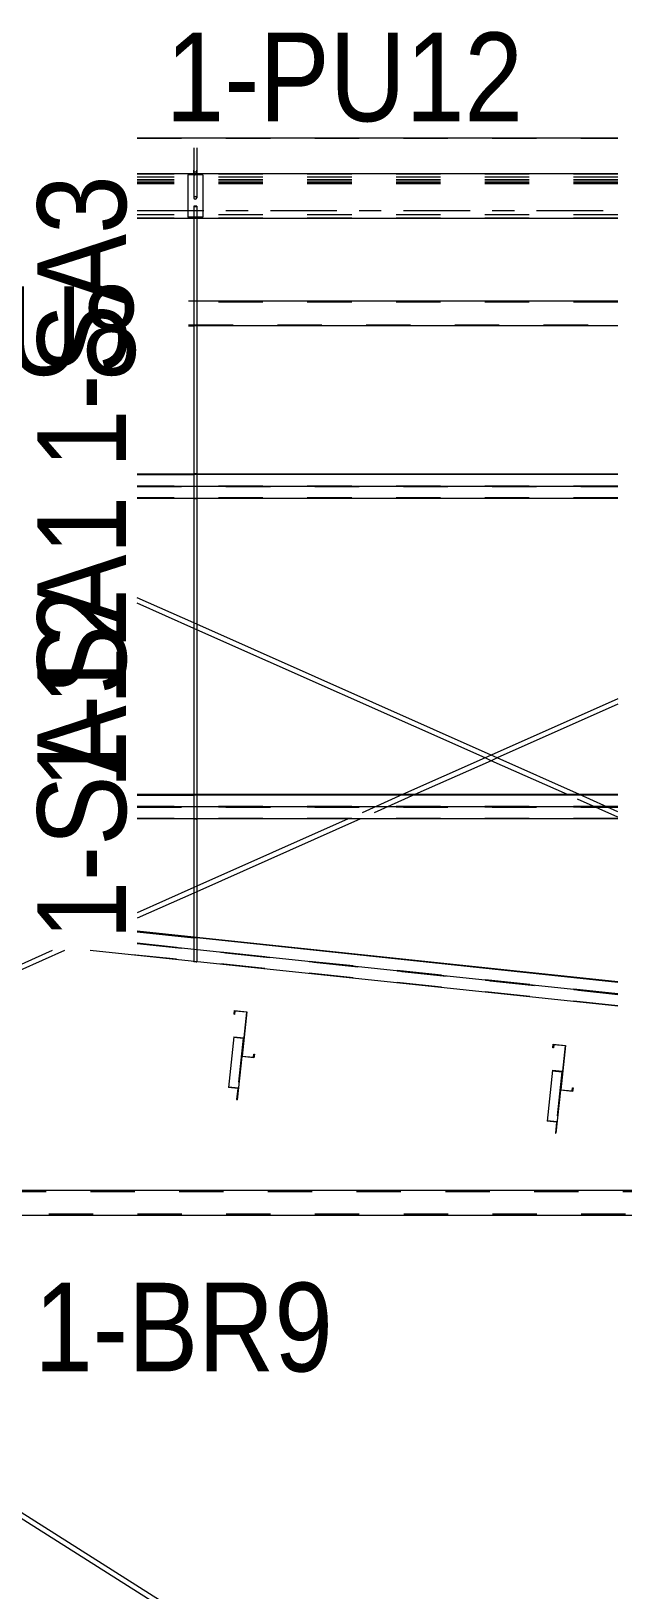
# Model space of a CAD drawing. Header units: millimetres. Extents: x -49 to 1122, y -181 to 639.
# Drawn here: x 923.1 to 949.8, y 498.1 to 568.3 of the extents above; entities that cross this region are included whole.
import ezdxf

# ---------------------------------------------------------------- set-up
doc = ezdxf.new("R2010")
doc.units = ezdxf.units.MM
for name, pattern in [('XKITLINE00', [0]), ('XKITLINE02', [4, 2, -2]), ('XKITLINE03', [6, 3, -1, 1, -1])]:
    doc.linetypes.add(name, pattern=pattern)
for name, color, linetype, lineweight in [('Part', 2, 'Continuous', 0), ('PartMark', 7, 'Continuous', 0), ('S-grid', 1, 'Continuous', 0)]:
    doc.layers.add(name, color=color, linetype=linetype, lineweight=lineweight)
doc.styles.add('ARIAL', font='ARIAL.TTF')

# ---------------------------------------------------------------- blocks, each defined once
blk = doc.blocks.new('*A297')
at = {"layer": 'Part'}
blk.add_hatch(color=3, dxfattribs=at).paths.add_polyline_path([(947.492, 520.538), (947.507, 520.683), (947.527, 520.681), (947.509, 520.516), (946.957, 520.574), (947.167, 522.565), (946.654, 522.619), (946.639, 522.473), (946.619, 522.475), (946.636, 522.641), (947.189, 522.583), (946.979, 520.592)], flags=17)
blk = doc.blocks.new('*A298')
at = {"layer": 'Part'}
blk.add_hatch(color=3, dxfattribs=at).paths.add_polyline_path([(933.127, 522.053), (933.142, 522.199), (933.162, 522.196), (933.145, 522.031), (932.592, 522.089), (932.802, 524.08), (932.289, 524.134), (932.274, 523.988), (932.254, 523.99), (932.272, 524.156), (932.824, 524.098), (932.614, 522.107)], flags=17)
blk = doc.blocks.new('*A419')
at = {"layer": 'Part'}
blk.add_hatch(color=3, dxfattribs=at).paths.add_polyline_path([(931.998, 520.696), (932.001, 520.723), (932.443, 520.676), (932.387, 520.141), (932.365, 520.143), (932.418, 520.652)], flags=17)
blk = doc.blocks.new('*A421')
at = {"layer": 'Part'}
blk.add_hatch(color=3, dxfattribs=at).paths.add_polyline_path([(946.363, 519.181), (946.366, 519.207), (946.808, 519.161), (946.751, 518.626), (946.729, 518.628), (946.783, 519.136)], flags=17)
blk = doc.blocks.new('*A1700')
at = {"layer": 'S-grid', "color": 1, "linetype": 'XKITLINE03', "lineweight": 0}
blk.add_line((927.883, 560.222), (949.55, 560.222), dxfattribs=at)
blk = doc.blocks.new('*A1703')
at = {"layer": 'S-grid', "color": 1, "linetype": 'XKITLINE03', "lineweight": 0}
blk.add_line((927.883, 560.222), (949.55, 560.222), dxfattribs=at)
blk = doc.blocks.new('*A1733')
at = {"layer": 'Part', "color": 2, "linetype": 'XKITLINE00', "lineweight": 0}
for p, q in [((946.619, 522.475), (946.636, 522.641)), ((946.636, 522.641), (947.189, 522.583)), ((946.639, 522.473), (946.619, 522.475)), ((946.654, 522.619), (946.639, 522.473)), ((947.167, 522.565), (946.654, 522.619)), ((947.167, 522.565), (946.957, 520.574)), ((947.189, 522.583), (946.979, 520.592)), ((947.509, 520.516), (946.957, 520.574)), ((946.979, 520.592), (947.492, 520.538)), ((947.492, 520.538), (947.507, 520.683)), ((947.507, 520.683), (947.527, 520.681)), ((947.527, 520.681), (947.509, 520.516))]:
    blk.add_line(p, q, dxfattribs=at)
blk = doc.blocks.new('*A1734')
at = {"layer": 'Part', "color": 2, "linetype": 'XKITLINE00', "lineweight": 0}
for p, q in [((932.254, 523.99), (932.272, 524.156)), ((932.272, 524.156), (932.824, 524.098)), ((932.289, 524.134), (932.274, 523.988)), ((932.802, 524.08), (932.289, 524.134)), ((932.802, 524.08), (932.592, 522.089)), ((932.824, 524.098), (932.614, 522.107)), ((932.274, 523.988), (932.254, 523.99)), ((933.145, 522.031), (932.592, 522.089)), ((932.614, 522.107), (933.127, 522.053)), ((933.127, 522.053), (933.142, 522.199)), ((933.142, 522.199), (933.162, 522.196)), ((933.162, 522.196), (933.145, 522.031))]:
    blk.add_line(p, q, dxfattribs=at)
blk = doc.blocks.new('*A2354')
at = {"layer": 'Part', "color": 2, "linetype": 'XKITLINE00', "lineweight": 0}
for p, q in [((930.433, 527.463), (927.883, 527.732)), ((927.883, 527.712), (930.433, 527.443)), ((949.55, 524.35), (925.762, 526.859)), ((927.883, 527.194), (949.55, 524.909)), ((949.55, 525.447), (930.567, 527.449)), ((949.55, 525.427), (930.567, 527.429))]:
    blk.add_line(p, q, dxfattribs=at)
at = {"layer": 'Part', "color": 7, "linetype": 'XKITLINE02', "lineweight": 0}
for p, q in [((949.55, 524.37), (925.953, 526.859)), ((949.55, 524.909), (927.883, 527.194)), ((927.883, 527.174), (949.55, 524.889)), ((949.55, 524.889), (927.883, 527.174)), ((930.567, 527.449), (930.433, 527.463)), ((930.567, 527.429), (930.433, 527.443))]:
    blk.add_line(p, q, dxfattribs=at)
blk = doc.blocks.new('*A2356')
at = {"layer": 'Part', "color": 2, "linetype": 'XKITLINE00', "lineweight": 0}
for p, q in [((943.833, 488.145), (904.944, 512.721)), ((943.625, 488.014), (904.944, 512.458))]:
    blk.add_line(p, q, dxfattribs=at)
blk = doc.blocks.new('*A2357')
at = {"layer": 'Part', "color": 2, "linetype": 'XKITLINE00', "lineweight": 0}
blk.add_line((927.883, 563.492), (949.55, 563.492), dxfattribs=at)
at = {"layer": 'Part', "color": 7, "linetype": 'XKITLINE02', "lineweight": 0}
for p, q in [((927.883, 563.474), (949.55, 563.474)), ((949.55, 561.592), (927.883, 561.592)), ((949.55, 561.59), (927.883, 561.59)), ((949.55, 561.501), (927.883, 561.501)), ((949.55, 561.483), (927.883, 561.483)), ((949.55, 561.446), (927.883, 561.446)), ((949.55, 561.424), (927.883, 561.424))]:
    blk.add_line(p, q, dxfattribs=at)
blk = doc.blocks.new('*A2358')
at = {"layer": 'Part', "color": 2, "linetype": 'XKITLINE00', "lineweight": 0}
for p, q in [((930.433, 533.889), (927.883, 533.889)), ((949.55, 533.889), (930.567, 533.889)), ((927.883, 533.869), (930.433, 533.869)), ((927.883, 533.353), (949.55, 533.353)), ((949.55, 533.869), (930.567, 533.869)), ((949.55, 532.798), (927.883, 532.798))]:
    blk.add_line(p, q, dxfattribs=at)
at = {"layer": 'Part', "color": 7, "linetype": 'XKITLINE02', "lineweight": 0}
for p, q in [((949.55, 533.889), (930.433, 533.889)), ((930.567, 533.889), (930.433, 533.889)), ((949.55, 533.353), (927.883, 533.353)), ((927.883, 533.333), (949.55, 533.333)), ((949.55, 533.333), (927.883, 533.333)), ((930.567, 533.869), (930.433, 533.869)), ((949.55, 532.818), (927.883, 532.818))]:
    blk.add_line(p, q, dxfattribs=at)
blk = doc.blocks.new('*A2359')
at = {"layer": 'Part', "color": 2, "linetype": 'XKITLINE00', "lineweight": 0}
for p, q in [((930.433, 548.333), (927.883, 548.333)), ((927.883, 548.313), (930.433, 548.313)), ((949.55, 548.333), (930.567, 548.333)), ((949.55, 548.313), (930.567, 548.313)), ((927.883, 547.798), (949.55, 547.798)), ((949.55, 547.242), (927.883, 547.242))]:
    blk.add_line(p, q, dxfattribs=at)
at = {"layer": 'Part', "color": 7, "linetype": 'XKITLINE02', "lineweight": 0}
for p, q in [((949.55, 548.333), (930.433, 548.333)), ((930.567, 548.333), (930.433, 548.333)), ((930.567, 548.313), (930.433, 548.313)), ((949.55, 547.798), (927.883, 547.798)), ((927.883, 547.778), (949.55, 547.778)), ((949.55, 547.778), (927.883, 547.778)), ((949.55, 547.262), (927.883, 547.262))]:
    blk.add_line(p, q, dxfattribs=at)
blk = doc.blocks.new('*A2365')
at = {"layer": 'Part', "color": 2, "linetype": 'XKITLINE00', "lineweight": 0}
for p, q in [((930.433, 541.628), (927.883, 542.763)), ((930.433, 541.385), (927.883, 542.52)), ((943.833, 535.663), (930.567, 541.569)), ((943.56, 535.542), (930.567, 541.325)), ((947.273, 533.889), (943.833, 535.42)), ((947.819, 533.889), (944.107, 535.542))]:
    blk.add_line(p, q, dxfattribs=at)
at = {"layer": 'Part', "color": 7, "linetype": 'XKITLINE02', "lineweight": 0}
for p, q in [((930.567, 541.569), (930.433, 541.628)), ((930.567, 541.325), (930.433, 541.385)), ((943.833, 535.42), (943.56, 535.542)), ((944.107, 535.542), (943.833, 535.663)), ((949.55, 532.875), (947.273, 533.889)), ((949.55, 533.118), (947.819, 533.889))]:
    blk.add_line(p, q, dxfattribs=at)
blk = doc.blocks.new('*A2366')
at = {"layer": 'Part', "color": 2, "linetype": 'XKITLINE00', "lineweight": 0}
for p, q in [((949.55, 538.208), (943.833, 535.663)), ((949.55, 537.965), (944.107, 535.542)), ((943.56, 535.542), (939.847, 533.889)), ((943.833, 535.42), (940.394, 533.889)), ((937.396, 532.798), (930.567, 529.758)), ((937.943, 532.798), (930.567, 529.514)), ((930.433, 529.698), (927.883, 528.563)), ((930.433, 529.455), (927.883, 528.32)), ((924.601, 526.859), (918.295, 524.052)), ((924.054, 526.859), (918.322, 524.307))]:
    blk.add_line(p, q, dxfattribs=at)
at = {"layer": 'Part', "color": 7, "linetype": 'XKITLINE02', "lineweight": 0}
for p, q in [((943.833, 535.663), (943.56, 535.542)), ((944.107, 535.542), (943.833, 535.42)), ((939.847, 533.889), (937.396, 532.798)), ((940.394, 533.889), (937.943, 532.798)), ((930.567, 529.758), (930.433, 529.698)), ((930.567, 529.514), (930.433, 529.455))]:
    blk.add_line(p, q, dxfattribs=at)
blk = doc.blocks.new('*A2367')
at = {"layer": 'Part', "color": 2, "linetype": 'XKITLINE00', "lineweight": 0}
for p, q in [((975.507, 516.056), (905.772, 516.056)), ((905.772, 514.944), (981.894, 514.944))]:
    blk.add_line(p, q, dxfattribs=at)
at = {"layer": 'Part', "color": 7, "linetype": 'XKITLINE02', "lineweight": 0}
for p, q in [((905.772, 516.011), (981.894, 516.011)), ((981.894, 514.989), (905.772, 514.989))]:
    blk.add_line(p, q, dxfattribs=at)
blk = doc.blocks.new('*A2373')
at = {"layer": 'Part', "color": 2, "linetype": 'XKITLINE00', "lineweight": 0}
for p, q in [((930.433, 556.125), (930.201, 556.125)), ((949.55, 556.125), (930.567, 556.125)), ((930.201, 555.014), (930.433, 555.014)), ((949.55, 555.014), (930.567, 555.014))]:
    blk.add_line(p, q, dxfattribs=at)
at = {"layer": 'Part', "color": 7, "linetype": 'XKITLINE02', "lineweight": 0}
for p, q in [((949.55, 556.08), (930.201, 556.08)), ((930.567, 556.125), (930.433, 556.125)), ((930.201, 555.058), (949.55, 555.058)), ((930.567, 555.014), (930.433, 555.014))]:
    blk.add_line(p, q, dxfattribs=at)
blk = doc.blocks.new('*A2374')
at = {"layer": 'Part', "color": 2, "linetype": 'XKITLINE00', "lineweight": 0}
for p, q in [((927.883, 561.879), (949.55, 561.879)), ((949.55, 559.856), (927.883, 559.856))]:
    blk.add_line(p, q, dxfattribs=at)
at = {"layer": 'Part', "color": 7, "linetype": 'XKITLINE02', "lineweight": 0}
for p, q in [((949.55, 561.859), (927.883, 561.859)), ((949.55, 561.712), (927.883, 561.712)), ((949.55, 560.023), (927.883, 560.023)), ((949.55, 559.876), (927.883, 559.876))]:
    blk.add_line(p, q, dxfattribs=at)
blk = doc.blocks.new('*A2380')
at = {"layer": 'Part', "color": 7, "linetype": 'XKITLINE02', "lineweight": 0}
for p, q in [((930.433, 561.893), (930.433, 562.039)), ((930.567, 561.893), (930.567, 562.039)), ((930.453, 561.94), (930.433, 561.893)), ((930.433, 561.893), (930.453, 561.847)), ((930.5, 561.959), (930.453, 561.94)), ((930.453, 561.847), (930.5, 561.828)), ((930.547, 561.94), (930.5, 561.959)), ((930.5, 561.828), (930.547, 561.847)), ((930.567, 561.893), (930.547, 561.94)), ((930.547, 561.847), (930.567, 561.893))]:
    blk.add_line(p, q, dxfattribs=at)
blk = doc.blocks.new('*A2398')
at = {"layer": 'Part', "color": 7, "linetype": 'XKITLINE02', "lineweight": 0}
for p, q in [((930.433, 563.04), (930.433, 562.983)), ((930.567, 563.04), (930.567, 562.983)), ((930.433, 561.879), (930.433, 560.789)), ((930.567, 561.879), (930.567, 560.789)), ((930.453, 560.835), (930.433, 560.789)), ((930.433, 560.789), (930.453, 560.742)), ((930.5, 560.855), (930.453, 560.835)), ((930.453, 560.742), (930.5, 560.723)), ((930.547, 560.835), (930.5, 560.855)), ((930.5, 560.723), (930.547, 560.742)), ((930.567, 560.789), (930.547, 560.835)), ((930.547, 560.742), (930.567, 560.789))]:
    blk.add_line(p, q, dxfattribs=at)
at = {"layer": 'Part', "color": 2, "linetype": 'XKITLINE00', "lineweight": 0}
for p, q in [((930.433, 562.983), (930.433, 561.879)), ((930.567, 562.983), (930.567, 561.879))]:
    blk.add_line(p, q, dxfattribs=at)
blk = doc.blocks.new('*A2399')
at = {"layer": 'Part', "color": 7, "linetype": 'XKITLINE02', "lineweight": 0}
for p, q in [((930.453, 560.414), (930.433, 560.409)), ((930.433, 560.409), (930.433, 559.856)), ((930.433, 560.409), (930.453, 560.404)), ((930.5, 560.416), (930.453, 560.414)), ((930.453, 560.404), (930.5, 560.402)), ((930.547, 560.414), (930.5, 560.416)), ((930.5, 560.402), (930.547, 560.404)), ((930.567, 560.409), (930.547, 560.414)), ((930.547, 560.404), (930.567, 560.409)), ((930.567, 560.409), (930.567, 559.856)), ((930.433, 548.342), (930.433, 547.235)), ((930.567, 548.342), (930.567, 547.235)), ((930.433, 547.235), (930.453, 547.24)), ((930.453, 547.23), (930.433, 547.235)), ((930.453, 547.24), (930.5, 547.242)), ((930.5, 547.228), (930.453, 547.23)), ((930.5, 547.242), (930.547, 547.24)), ((930.547, 547.23), (930.5, 547.228)), ((930.547, 547.24), (930.567, 547.235)), ((930.567, 547.235), (930.547, 547.23))]:
    blk.add_line(p, q, dxfattribs=at)
at = {"layer": 'Part', "color": 2, "linetype": 'XKITLINE00', "lineweight": 0}
for p, q in [((930.433, 559.856), (930.433, 548.342)), ((930.567, 559.856), (930.567, 548.342))]:
    blk.add_line(p, q, dxfattribs=at)
blk = doc.blocks.new('*A2400')
at = {"layer": 'Part', "color": 7, "linetype": 'XKITLINE02', "lineweight": 0}
for p, q in [((930.833, 561.823), (930.167, 561.823)), ((930.167, 561.823), (930.167, 559.912)), ((930.833, 561.823), (930.833, 559.912)), ((930.833, 559.912), (930.167, 559.912))]:
    blk.add_line(p, q, dxfattribs=at)
blk = doc.blocks.new('*A2450')
at = {"layer": 'Part', "color": 2, "linetype": 'XKITLINE00', "lineweight": 0}
for p, q in [((932.239, 522.982), (931.998, 520.696)), ((932.239, 522.982), (932.681, 522.936)), ((932.592, 522.089), (932.387, 520.141)), ((932.418, 520.652), (931.998, 520.696)), ((932.001, 520.723), (932.443, 520.676)), ((932.418, 520.652), (932.365, 520.143)), ((932.365, 520.143), (932.387, 520.141))]:
    blk.add_line(p, q, dxfattribs=at)
at = {"layer": 'Part', "color": 7, "linetype": 'XKITLINE02', "lineweight": 0}
for p, q in [((932.237, 522.964), (932.657, 522.92)), ((932.657, 522.92), (932.418, 520.652)), ((932.681, 522.936), (932.592, 522.089)), ((932.621, 522.573), (932.643, 522.571))]:
    blk.add_line(p, q, dxfattribs=at)
blk = doc.blocks.new('*A2456')
at = {"layer": 'Part', "color": 2, "linetype": 'XKITLINE00', "lineweight": 0}
for p, q in [((930.453, 548.345), (930.433, 548.342)), ((930.433, 548.342), (930.433, 547.798)), ((930.433, 548.342), (930.453, 548.339)), ((930.5, 548.347), (930.453, 548.345)), ((930.453, 548.339), (930.5, 548.337)), ((930.547, 548.345), (930.5, 548.347)), ((930.5, 548.337), (930.547, 548.339)), ((930.567, 548.342), (930.547, 548.345)), ((930.547, 548.339), (930.567, 548.342)), ((930.567, 548.342), (930.567, 547.798)), ((930.433, 547.242), (930.433, 533.892)), ((930.567, 547.242), (930.567, 533.892))]:
    blk.add_line(p, q, dxfattribs=at)
at = {"layer": 'Part', "color": 7, "linetype": 'XKITLINE02', "lineweight": 0}
for p, q in [((930.433, 547.798), (930.433, 547.242)), ((930.567, 547.798), (930.567, 547.242)), ((930.433, 533.892), (930.433, 532.789)), ((930.567, 533.892), (930.567, 532.789)), ((930.433, 532.789), (930.453, 532.792)), ((930.453, 532.786), (930.433, 532.789)), ((930.453, 532.792), (930.5, 532.794)), ((930.5, 532.784), (930.453, 532.786)), ((930.5, 532.794), (930.547, 532.792)), ((930.547, 532.786), (930.5, 532.784)), ((930.547, 532.792), (930.567, 532.789)), ((930.567, 532.789), (930.547, 532.786))]:
    blk.add_line(p, q, dxfattribs=at)
blk = doc.blocks.new('*A2457')
at = {"layer": 'Part', "color": 2, "linetype": 'XKITLINE00', "lineweight": 0}
for p, q in [((930.453, 533.9), (930.433, 533.892)), ((930.433, 533.892), (930.433, 533.353)), ((930.433, 533.892), (930.453, 533.885)), ((930.5, 533.903), (930.453, 533.9)), ((930.453, 533.885), (930.5, 533.882)), ((930.547, 533.9), (930.5, 533.903)), ((930.5, 533.882), (930.547, 533.885)), ((930.567, 533.892), (930.547, 533.9)), ((930.547, 533.885), (930.567, 533.892)), ((930.567, 533.892), (930.567, 533.353)), ((930.433, 532.798), (930.433, 526.925)), ((930.567, 532.798), (930.567, 526.911)), ((930.433, 526.359), (930.433, 526.366)), ((930.453, 526.351), (930.433, 526.359)), ((930.5, 526.348), (930.453, 526.351)), ((930.547, 526.351), (930.5, 526.348)), ((930.547, 526.351), (930.553, 526.354))]:
    blk.add_line(p, q, dxfattribs=at)
at = {"layer": 'Part', "color": 7, "linetype": 'XKITLINE02', "lineweight": 0}
for p, q in [((930.433, 533.353), (930.433, 532.798)), ((930.567, 533.353), (930.567, 532.798)), ((930.433, 526.925), (930.433, 526.366)), ((930.567, 526.911), (930.567, 526.359)), ((930.433, 526.359), (930.453, 526.366)), ((930.453, 526.366), (930.5, 526.369)), ((930.5, 526.369), (930.547, 526.366)), ((930.547, 526.366), (930.567, 526.359)), ((930.553, 526.354), (930.567, 526.359))]:
    blk.add_line(p, q, dxfattribs=at)
blk = doc.blocks.new('*A2458')
at = {"layer": 'Part', "color": 2, "linetype": 'XKITLINE00', "lineweight": 0}
for p, q in [((946.604, 521.467), (946.363, 519.181)), ((946.604, 521.467), (947.046, 521.42)), ((946.957, 520.574), (946.751, 518.626)), ((946.783, 519.136), (946.363, 519.181)), ((946.366, 519.207), (946.808, 519.161)), ((946.783, 519.136), (946.729, 518.628)), ((946.729, 518.628), (946.751, 518.626))]:
    blk.add_line(p, q, dxfattribs=at)
at = {"layer": 'Part', "color": 7, "linetype": 'XKITLINE02', "lineweight": 0}
for p, q in [((946.602, 521.449), (947.022, 521.404)), ((947.022, 521.404), (946.783, 519.136)), ((947.046, 521.42), (946.957, 520.574)), ((946.986, 521.058), (947.008, 521.055))]:
    blk.add_line(p, q, dxfattribs=at)
blk = doc.blocks.new('*A2803')
at = {"layer": 'PartMark', "color": 3, "style": 'ARIAL', "width": 0.85}
blk.add_text('1-PU8', height=4, dxfattribs=at).set_placement((914.582, 552.806))
blk = doc.blocks.new('*A2806')
at = {"layer": 'PartMark', "color": 3, "style": 'ARIAL', "width": 0.85}
blk.add_text('1-SA3', height=4, rotation=90.00021, dxfattribs=at).set_placement((927.383, 548.603))
blk = doc.blocks.new('*A2823')
at = {"layer": 'PartMark', "color": 3, "style": 'ARIAL', "width": 0.85}
blk.add_text('1-BR9', height=4, dxfattribs=at).set_placement((923.24, 507.894))
blk = doc.blocks.new('*A2824')
at = {"layer": 'PartMark', "color": 3, "style": 'ARIAL', "width": 0.85}
blk.add_text('1-SA1', height=4, rotation=90.00021, dxfattribs=at).set_placement((927.383, 534.157))
blk = doc.blocks.new('*A2825')
at = {"layer": 'PartMark', "color": 3, "style": 'ARIAL', "width": 0.85}
blk.add_text('1-SA12', height=4, rotation=90.00021, dxfattribs=at).set_placement((927.383, 527.359))
blk = doc.blocks.new('*A2829')
at = {"layer": 'PartMark', "color": 3, "style": 'ARIAL', "width": 0.85}
blk.add_text('1-PU12', height=4, dxfattribs=at).set_placement((929.167, 564.239))

msp = doc.modelspace()

# ---------------------------------------------------------------- block references
at = {"lineweight": 0}
for name in ['*A2829', '*A2357', '*A2398', '*A2380', '*A1700', '*A1703', '*A2374', '*A2806', '*A2400', '*A2399', '*A2803', '*A2373', '*A2365', '*A2366', '*A2359', '*A2456', '*A2824', '*A2825', '*A2358', '*A2457', '*A2354', '*A298', '*A1734', '*A2450', '*A297', '*A1733', '*A2458', '*A419', '*A421', '*A2367', '*A2356', '*A2823']:
    msp.add_blockref(name, (0, 0), dxfattribs=at)

doc.saveas('drawing.dxf')
